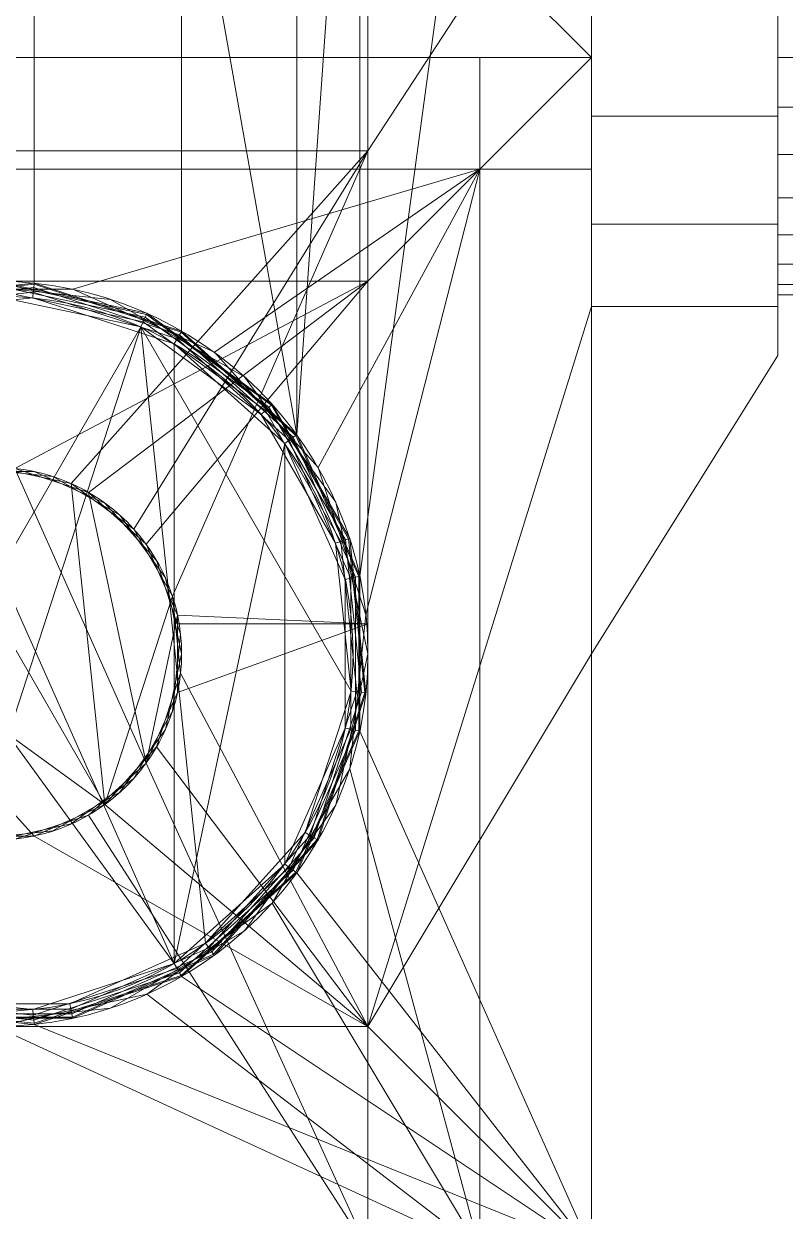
# Model space of a CAD drawing. Header units: millimetres. Extents: x -7.6 to 23.6, y 0 to 40.
# Drawn here: x 12.19 to 17.3, y 24.26 to 32.23 of the extents above; entities that cross this region are included whole.
import ezdxf

# ---------------------------------------------------------------- set-up
doc = ezdxf.new("R2010")
doc.units = ezdxf.units.MM
doc.layers.add('1', color=7, linetype='CONTINUOUS', true_color=0xffffff)

msp = doc.modelspace()

# ---------------------------------------------------------------- linework, layer by layer
at = {"layer": '1', "color": 253, "linetype": 'CONTINUOUS', "lineweight": 13}
for p, q in [((16, 24, 3.2), (16, 40, 3.2)), ((16, 33.6703), (16, 30.3297)), ((11.0874, 31.375), (14.5, 31.375)), ((11.0874, 31.375, 2.2), (14.5, 31.375, 2.2)), ((14.5, 25.5), (14.5, 31.375)), ((14.5, 25.5, 2.2), (14.5, 31.375, 2.2)), ((14.5, 31.375, 2.2), (14.5, 31.375)), ((16, 28, 2.2), (16, 30.3297, 2.2)), ((16, 30.3297, 2.2), (17.25, 30.3297, 2.2)), ((16, 30.3297), (17.25, 30.3297)), ((17.25, 30.3297, 2.2), (17.25, 30, 2.2)), ((17.25, 30.3297), (17.25, 30)), ((17.25, 30, 2.2), (16, 28, 2.2)), ((17.25, 30), (16, 28)), ((17.25, 30, 2.2), (17.25, 30)), ((16, 24), (16, 28)), ((16, 28, 2.2), (16, 28)), ((1.5, 25.5), (14.5, 25.5)), ((1.5, 25.5, 2.2), (14.5, 25.5, 2.2)), ((14.5, 25.5, 2.2), (14.5, 25.5))]:
    msp.add_line(p, q, dxfattribs=at)
at = {"layer": '1', "color": 30, "linetype": 'CONTINUOUS', "lineweight": 13}
for p, q in [((16, 32, 9.6), (16, 40, 4.9812)), ((16, 32, 3.6), (16, 40, 3.6)), ((16, 32, 9.6), (0, 32, 9.6)), ((16, 32, 6.4), (0, 32, 6.4)), ((16, 32, 6.4), (0, 32, 6.4)), ((16, 32, 3.2), (0, 32, 3.2)), ((16, 32, 9.6), (8, 32, 9.6)), ((8, 32, 3.6), (16, 32, 3.6)), ((16, 32, 3.6), (16, 32, 9.6)), ((16, 0, 9.6), (16, 32, 9.6)), ((16, 32, 9.6), (16, 32, 6.4)), ((16, 0, 6.4), (16, 32, 6.4)), ((16, 0, 6.4), (16, 32, 6.4)), ((16, 32, 6.4), (16, 32, 3.2)), ((16, 0, 3.2), (16, 32, 3.2)), ((14.5, 30.5, 6.4), (1.5, 30.5, 6.4)), ((14.5, 30.5, 8.6), (1.5, 30.5, 8.6)), ((14.5, 30.5, 3.2), (1.5, 30.5, 3.2)), ((14.5, 30.5, 5.4), (1.5, 30.5, 5.4)), ((14.5, 1.5, 6.4), (14.5, 30.5, 6.4)), ((14.5, 30.5, 8.6), (14.5, 30.5, 6.4)), ((14.5, 1.5, 8.6), (14.5, 30.5, 8.6)), ((14.5, 1.5, 3.2), (14.5, 30.5, 3.2)), ((14.5, 30.5, 5.4), (14.5, 30.5, 3.2)), ((14.5, 1.5, 5.4), (14.5, 30.5, 5.4))]:
    msp.add_line(p, q, dxfattribs=at)
at = {"layer": '1', "color": 253, "linetype": 'CONTINUOUS', "lineweight": 13, "extrusion": (1, 0, 0)}
msp.add_circle((32, 1.1, 17.25), 1.6, dxfattribs=at)
at = {"layer": '1', "color": 253, "linetype": 'CONTINUOUS', "lineweight": 13}
for centre, radius in [((12, 28, 3.2), 2.5), ((12, 28, 5), 2.4), ((12, 28, 2.2), 1.25), ((12, 28, 3.75), 1.25)]:
    msp.add_circle(centre, radius, dxfattribs=at)
at = {"layer": '1', "color": 253, "linetype": 'CONTINUOUS', "lineweight": 13, "extrusion": (0, 0, -1)}
msp.add_circle((-12, 28, -4.9), 2.5, dxfattribs=at)
at = {"layer": '1', "color": 30, "linetype": 'CONTINUOUS', "lineweight": 13}
for centre, radius in [((12, 28, 9.6), 2.5), ((12, 28, 6.4), 2.5), ((12, 28, 11.4), 2.4), ((12, 28, 8.2), 2.4), ((12, 28, 8.6), 1.25), ((12, 28, 10.15), 1.25), ((12, 28, 5.4), 1.25), ((12, 28, 6.95), 1.25)]:
    msp.add_circle(centre, radius, dxfattribs=at)
at = {"layer": '1', "color": 30, "linetype": 'CONTINUOUS', "lineweight": 13, "extrusion": (0, 0, -1)}
for centre in [(-12, 28, -11.3), (-12, 28, -8.1)]:
    msp.add_circle(centre, 2.5, dxfattribs=at)
at = {"layer": '1', "color": 253, "linetype": 'CONTINUOUS', "lineweight": 13, "extrusion": (-1, -2.1684e-16, 0)}
for start, end in [(33.36701, 146.63299), (213.36701, 326.63299)]:
    msp.add_arc((-32, 1.1, -16), 2, start, end, dxfattribs=at)
at = {"layer": '1', "color": 253, "linetype": 'CONTINUOUS', "lineweight": 13, "extrusion": (-1, 0, 0)}
for start, end in [(213.36701, 326.63299), (33.36701, 146.63299)]:
    msp.add_arc((-32, 1.1, -17.25), 2, start, end, dxfattribs=at)
at = {"layer": '1', "color": 30, "linetype": 'CONTINUOUS', "lineweight": 13}
for points in [[(8, 32, 9.6), (16, 32, 9.6), (16, 40, 4.9812), (8, 40, 4.9812)], [(15.5, 32.5, 3.6), (15.5, 39.5, 3.6), (16, 40, 3.6), (16, 32, 3.6)], [(16, 32, 3.6), (16, 40, 3.6), (16, 40, 4.9812), (16, 32, 9.6)], [(16, 32, 3.6), (8, 32, 3.6), (8.5, 32.5, 3.6), (15.5, 32.5, 3.6)], [(14.5, 30.5, 6.4), (1.5, 30.5, 6.4), (0, 32, 6.4), (16, 32, 6.4)], [(0, 32, 6.4), (0, 32, 9.6), (16, 32, 9.6), (16, 32, 6.4)], [(14.5, 30.5, 3.2), (1.5, 30.5, 3.2), (0, 32, 3.2), (16, 32, 3.2)], [(0, 32, 3.2), (0, 32, 6.4), (16, 32, 6.4), (16, 32, 3.2)], [(16, 32, 3.6), (16, 32, 9.6), (8, 32, 9.6), (8, 32, 3.6)], [(8, 31.25, 9.6), (15.25, 31.25, 9.6), (15.25, 32, 9.6), (8, 32, 9.6)], [(8, 31.25, 6.4), (15.25, 31.25, 6.4), (15.25, 32, 6.4), (8, 32, 6.4)], [(16, 32, 6.4), (16, 0, 6.4), (14.5, 1.5, 6.4), (14.5, 30.5, 6.4)], [(16, 32, 3.2), (16, 0, 3.2), (14.5, 1.5, 3.2), (14.5, 30.5, 3.2)], [(15.25, 31.25, 9.6), (16, 31.25, 9.6), (16, 32, 9.6), (15.25, 32, 9.6)], [(15.25, 31.25, 6.4), (16, 31.25, 6.4), (16, 32, 6.4), (15.25, 32, 6.4)], [(16, 32, 6.4), (16, 32, 9.6), (16, 0, 9.6), (16, 0, 6.4)], [(16, 32, 3.2), (16, 32, 6.4), (16, 0, 6.4), (16, 0, 3.2)], [(15.25, 31.25, 9.6), (8, 31.25, 9.6), (11.4802, 30.4454, 9.6), (12.5198, 30.4454, 9.6)], [(15.25, 31.25, 6.4), (8, 31.25, 6.4), (11.4802, 30.4454, 6.4), (12.5198, 30.4454, 6.4)], [(12.5198, 30.4454, 9.6), (13.4695, 30.0225, 9.6), (15.25, 31.25, 9.6)], [(12.5198, 30.4454, 6.4), (13.4695, 30.0225, 6.4), (15.25, 31.25, 6.4)], [(15.25, 31.25, 9.6), (13.4695, 30.0225, 9.6), (14.1651, 29.25, 9.6)], [(15.25, 31.25, 6.4), (13.4695, 30.0225, 6.4), (14.1651, 29.25, 6.4)], [(14.1651, 29.25, 9.6), (14.4863, 28.2613, 9.6), (15.25, 31.25, 9.6)], [(14.1651, 29.25, 6.4), (14.4863, 28.2613, 6.4), (15.25, 31.25, 6.4)], [(15.25, 24, 9.6), (15.25, 31.25, 9.6), (14.4863, 28.2613, 9.6), (14.3776, 27.2275, 9.6)], [(15.25, 24, 6.4), (15.25, 31.25, 6.4), (14.4863, 28.2613, 6.4), (14.3776, 27.2275, 6.4)], [(15.25, 24, 9.6), (16, 24, 9.6), (16, 31.25, 9.6), (15.25, 31.25, 9.6)], [(15.25, 24, 6.4), (16, 24, 6.4), (16, 31.25, 6.4), (15.25, 31.25, 6.4)], [(14.5, 30.5, 6.4), (14.5, 30.5, 8.6), (1.5, 30.5, 8.6), (1.5, 30.5, 6.4)], [(14.5, 30.5, 3.2), (14.5, 30.5, 5.4), (1.5, 30.5, 5.4), (1.5, 30.5, 3.2)], [(12.1307, 29.2432, 8.6), (11.6137, 29.1888, 8.6), (8, 30.5, 8.6), (14.5, 30.5, 8.6)], [(12.1307, 29.2432, 5.4), (11.6137, 29.1888, 5.4), (8, 30.5, 5.4), (14.5, 30.5, 5.4)], [(11.2298, 30.3704, 11.3383), (12.2605, 30.4787, 11.3383), (12.2613, 30.4863, 11.3), (11.2275, 30.3776, 11.3)], [(11.2298, 30.3704, 8.1383), (12.2605, 30.4787, 8.1383), (12.2613, 30.4863, 8.1), (11.2275, 30.3776, 8.1)], [(11.2365, 30.3498, 11.3707), (12.2583, 30.4572, 11.3707), (12.2605, 30.4787, 11.3383), (11.2298, 30.3704, 11.3383)], [(11.2365, 30.3498, 8.1707), (12.2583, 30.4572, 8.1707), (12.2605, 30.4787, 8.1383), (11.2298, 30.3704, 8.1383)], [(11.2465, 30.3189, 11.3924), (12.2549, 30.4249, 11.3924), (12.2583, 30.4572, 11.3707), (11.2365, 30.3498, 11.3707)], [(11.2465, 30.3189, 8.1924), (12.2549, 30.4249, 8.1924), (12.2583, 30.4572, 8.1707), (11.2365, 30.3498, 8.1707)], [(11.7387, 30.4863, 9.6), (11.7387, 30.4863, 11.3), (12.7725, 30.3776, 11.3), (12.7725, 30.3776, 9.6)], [(11.7387, 30.4863, 6.4), (11.7387, 30.4863, 8.1), (12.7725, 30.3776, 8.1), (12.7725, 30.3776, 6.4)], [(14.5, 30.5, 8.6), (12.625, 29.0825, 8.6), (12.1307, 29.2432, 8.6)], [(14.5, 30.5, 5.4), (12.625, 29.0825, 5.4), (12.1307, 29.2432, 5.4)], [(12.2549, 30.4249, 11.3924), (13.2191, 30.1116, 11.3924), (13.2354, 30.1397, 11.3707), (12.2583, 30.4572, 11.3707)], [(12.2549, 30.4249, 8.1924), (13.2191, 30.1116, 8.1924), (13.2354, 30.1397, 8.1707), (12.2583, 30.4572, 8.1707)], [(12.2583, 30.4572, 11.3707), (13.2354, 30.1397, 11.3707), (13.2462, 30.1585, 11.3383), (12.2605, 30.4787, 11.3383)], [(12.2583, 30.4572, 8.1707), (13.2354, 30.1397, 8.1707), (13.2462, 30.1585, 8.1383), (12.2605, 30.4787, 8.1383)], [(12.2605, 30.4787, 11.3383), (13.2462, 30.1585, 11.3383), (13.25, 30.1651, 11.3), (12.2613, 30.4863, 11.3)], [(12.2605, 30.4787, 8.1383), (13.2462, 30.1585, 8.1383), (13.25, 30.1651, 8.1), (12.2613, 30.4863, 8.1)], [(14.5, 30.5, 8.6), (13.0113, 28.7347, 8.6), (12.625, 29.0825, 8.6)], [(14.5, 30.5, 5.4), (13.0113, 28.7347, 5.4), (12.625, 29.0825, 5.4)], [(13.2227, 28.2599, 8.6), (13.0113, 28.7347, 8.6), (14.5, 30.5, 8.6), (14.5, 28.2, 8.6)], [(13.2227, 28.2599, 5.4), (13.0113, 28.7347, 5.4), (14.5, 30.5, 5.4), (14.5, 28.2, 5.4)], [(14.5, 1.5, 6.4), (14.5, 1.5, 8.6), (14.5, 30.5, 8.6), (14.5, 30.5, 6.4)], [(14.5, 1.5, 3.2), (14.5, 1.5, 5.4), (14.5, 30.5, 5.4), (14.5, 30.5, 3.2)], [(11.2584, 30.2825, 11.4), (12.2509, 30.3869, 11.4), (12.2549, 30.4249, 11.3924), (11.2465, 30.3189, 11.3924)], [(11.2584, 30.2825, 8.2), (12.2509, 30.3869, 8.2), (12.2549, 30.4249, 8.1924), (11.2465, 30.3189, 8.1924)], [(13.2, 25.9215, 11.4), (13.2, 30.0785, 11.4), (12.2509, 30.3869, 11.4), (11.2584, 30.2825, 11.4)], [(13.2, 25.9215, 8.2), (13.2, 30.0785, 8.2), (12.2509, 30.3869, 8.2), (11.2584, 30.2825, 8.2)], [(12.2509, 30.3869, 11.4), (13.2, 30.0785, 11.4), (13.2191, 30.1116, 11.3924), (12.2549, 30.4249, 11.3924)], [(12.2509, 30.3869, 8.2), (13.2, 30.0785, 8.2), (13.2191, 30.1116, 8.1924), (12.2549, 30.4249, 8.1924)], [(12.7725, 30.3776, 9.6), (12.7725, 30.3776, 11.3), (13.6728, 29.8579, 11.3), (13.6728, 29.8579, 9.6)], [(12.7725, 30.3776, 6.4), (12.7725, 30.3776, 8.1), (13.6728, 29.8579, 8.1), (13.6728, 29.8579, 6.4)], [(11.2584, 30.2825, 11.4), (10.3941, 29.7835, 11.4), (13.2, 25.9215, 11.4)], [(11.2584, 30.2825, 8.2), (10.3941, 29.7835, 8.2), (13.2, 25.9215, 8.2)], [(13.2191, 30.1116, 11.3924), (13.9726, 29.4332, 11.3924), (13.9988, 29.4522, 11.3707), (13.2354, 30.1397, 11.3707)], [(13.2191, 30.1116, 8.1924), (13.9726, 29.4332, 8.1924), (13.9988, 29.4522, 8.1707), (13.2354, 30.1397, 8.1707)], [(13.2354, 30.1397, 11.3707), (13.9988, 29.4522, 11.3707), (14.0164, 29.465, 11.3383), (13.2462, 30.1585, 11.3383)], [(13.2354, 30.1397, 8.1707), (13.9988, 29.4522, 8.1707), (14.0164, 29.465, 8.1383), (13.2462, 30.1585, 8.1383)], [(13.2462, 30.1585, 11.3383), (14.0164, 29.465, 11.3383), (14.0225, 29.4695, 11.3), (13.25, 30.1651, 11.3)], [(13.2462, 30.1585, 8.1383), (14.0164, 29.465, 8.1383), (14.0225, 29.4695, 8.1), (13.25, 30.1651, 8.1)], [(13.2, 30.0785, 11.4), (13.9416, 29.4107, 11.4), (13.9726, 29.4332, 11.3924), (13.2191, 30.1116, 11.3924)], [(13.2, 30.0785, 8.2), (13.9416, 29.4107, 8.2), (13.9726, 29.4332, 8.1924), (13.2191, 30.1116, 8.1924)], [(13.9416, 29.4107, 11.4), (13.2, 30.0785, 11.4), (13.2, 25.9215, 11.4)], [(13.9416, 29.4107, 8.2), (13.2, 30.0785, 8.2), (13.2, 25.9215, 8.2)], [(13.6728, 29.8579, 9.6), (13.6728, 29.8579, 11.3), (14.2839, 29.0168, 11.3), (14.2839, 29.0168, 9.6)], [(13.6728, 29.8579, 6.4), (13.6728, 29.8579, 8.1), (14.2839, 29.0168, 8.1), (14.2839, 29.0168, 6.4)], [(11.2584, 25.7175, 11.4), (12.2509, 25.6131, 11.4), (13.2, 25.9215, 11.4), (10.3941, 29.7835, 11.4)], [(11.2584, 25.7175, 8.2), (12.2509, 25.6131, 8.2), (13.2, 25.9215, 8.2), (10.3941, 29.7835, 8.2)], [(13.9416, 29.4107, 11.4), (13.2, 25.9215, 11.4), (13.9416, 26.5893, 11.4)], [(13.9416, 29.4107, 8.2), (13.2, 25.9215, 8.2), (13.9416, 26.5893, 8.2)], [(13.9416, 29.4107, 11.4), (14.3476, 28.499, 11.4), (14.385, 28.5069, 11.3924), (13.9726, 29.4332, 11.3924)], [(13.9416, 29.4107, 8.2), (14.3476, 28.499, 8.2), (14.385, 28.5069, 8.1924), (13.9726, 29.4332, 8.1924)], [(13.9416, 26.5893, 11.4), (14.3476, 27.501, 11.4), (14.3476, 28.499, 11.4), (13.9416, 29.4107, 11.4)], [(13.9416, 26.5893, 8.2), (14.3476, 27.501, 8.2), (14.3476, 28.499, 8.2), (13.9416, 29.4107, 8.2)], [(13.9726, 29.4332, 11.3924), (14.385, 28.5069, 11.3924), (14.4167, 28.5137, 11.3707), (13.9988, 29.4522, 11.3707)], [(13.9726, 29.4332, 8.1924), (14.385, 28.5069, 8.1924), (14.4167, 28.5137, 8.1707), (13.9988, 29.4522, 8.1707)], [(13.9988, 29.4522, 11.3707), (14.4167, 28.5137, 11.3707), (14.4379, 28.5182, 11.3383), (14.0164, 29.465, 11.3383)], [(13.9988, 29.4522, 8.1707), (14.4167, 28.5137, 8.1707), (14.4379, 28.5182, 8.1383), (14.0164, 29.465, 8.1383)], [(14.0164, 29.465, 11.3383), (14.4379, 28.5182, 11.3383), (14.4454, 28.5198, 11.3), (14.0225, 29.4695, 11.3)], [(14.0164, 29.465, 8.1383), (14.4379, 28.5182, 8.1383), (14.4454, 28.5198, 8.1), (14.0225, 29.4695, 8.1)], [(12.3863, 29.1888, 8.6), (12.3863, 29.1888, 10.15), (11.8693, 29.2432, 10.15), (11.8693, 29.2432, 8.6)], [(12.3863, 29.1888, 5.4), (12.3863, 29.1888, 6.95), (11.8693, 29.2432, 6.95), (11.8693, 29.2432, 5.4)], [(13.0113, 27.2653, 10.15), (12.1307, 29.2432, 10.15), (12.625, 29.0825, 10.15)], [(13.0113, 27.2653, 10.15), (12.625, 26.9175, 10.15), (12.1307, 26.7568, 10.15), (12.1307, 29.2432, 10.15)], [(13.0113, 27.2653, 6.95), (12.1307, 29.2432, 6.95), (12.625, 29.0825, 6.95)], [(13.0113, 27.2653, 6.95), (12.625, 26.9175, 6.95), (12.1307, 26.7568, 6.95), (12.1307, 29.2432, 6.95)], [(12.8364, 28.9289, 8.6), (12.8364, 28.9289, 10.15), (12.3863, 29.1888, 10.15), (12.3863, 29.1888, 8.6)], [(12.8364, 28.9289, 5.4), (12.8364, 28.9289, 6.95), (12.3863, 29.1888, 6.95), (12.3863, 29.1888, 5.4)], [(13.0113, 27.2653, 10.15), (12.625, 29.0825, 10.15), (13.0113, 28.7347, 10.15), (13.2227, 28.2599, 10.15)], [(13.0113, 27.2653, 6.95), (12.625, 29.0825, 6.95), (13.0113, 28.7347, 6.95), (13.2227, 28.2599, 6.95)], [(14.2839, 29.0168, 9.6), (14.2839, 29.0168, 11.3), (14.5, 28, 11.3), (14.5, 28, 9.6)], [(14.2839, 29.0168, 6.4), (14.2839, 29.0168, 8.1), (14.5, 28, 8.1), (14.5, 28, 6.4)], [(13.1419, 28.5084, 8.6), (13.1419, 28.5084, 10.15), (12.8364, 28.9289, 10.15), (12.8364, 28.9289, 8.6)], [(13.1419, 28.5084, 5.4), (13.1419, 28.5084, 6.95), (12.8364, 28.9289, 6.95), (12.8364, 28.9289, 5.4)], [(13.25, 28, 8.6), (13.25, 28, 10.15), (13.1419, 28.5084, 10.15), (13.1419, 28.5084, 8.6)], [(13.25, 28, 5.4), (13.25, 28, 6.95), (13.1419, 28.5084, 6.95), (13.1419, 28.5084, 5.4)], [(14.3476, 28.499, 11.4), (14.3476, 27.501, 11.4), (14.385, 27.4931, 11.3924), (14.385, 28.5069, 11.3924)], [(14.3476, 28.499, 8.2), (14.3476, 27.501, 8.2), (14.385, 27.4931, 8.1924), (14.385, 28.5069, 8.1924)], [(14.385, 28.5069, 11.3924), (14.385, 27.4931, 11.3924), (14.4167, 27.4863, 11.3707), (14.4167, 28.5137, 11.3707)], [(14.385, 28.5069, 8.1924), (14.385, 27.4931, 8.1924), (14.4167, 27.4863, 8.1707), (14.4167, 28.5137, 8.1707)], [(14.4167, 28.5137, 11.3707), (14.4167, 27.4863, 11.3707), (14.4379, 27.4818, 11.3383), (14.4379, 28.5182, 11.3383)], [(14.4167, 28.5137, 8.1707), (14.4167, 27.4863, 8.1707), (14.4379, 27.4818, 8.1383), (14.4379, 28.5182, 8.1383)], [(14.4379, 28.5182, 11.3383), (14.4379, 27.4818, 11.3383), (14.4454, 27.4802, 11.3), (14.4454, 28.5198, 11.3)], [(14.4379, 28.5182, 8.1383), (14.4379, 27.4818, 8.1383), (14.4454, 27.4802, 8.1), (14.4454, 28.5198, 8.1)], [(13.2227, 28.2599, 10.15), (13.2227, 27.7401, 10.15), (13.0113, 27.2653, 10.15)], [(13.2227, 28.2599, 6.95), (13.2227, 27.7401, 6.95), (13.0113, 27.2653, 6.95)], [(14.5, 28.2, 8.6), (13.2227, 28.2, 8.6), (13.2227, 28.2599, 8.6)], [(14.5, 28.2, 5.4), (13.2227, 28.2, 5.4), (13.2227, 28.2599, 5.4)], [(13.0113, 27.2653, 8.6), (13.2227, 27.7401, 8.6), (14.5, 28.2, 8.6), (14.5, 24, 8.6)], [(13.0113, 27.2653, 5.4), (13.2227, 27.7401, 5.4), (14.5, 28.2, 5.4), (14.5, 24, 5.4)], [(13.2227, 27.7401, 8.6), (13.2227, 28.2, 8.6), (14.5, 28.2, 8.6)], [(13.2227, 27.7401, 5.4), (13.2227, 28.2, 5.4), (14.5, 28.2, 5.4)], [(13.1419, 27.4916, 8.6), (13.1419, 27.4916, 10.15), (13.25, 28, 10.15), (13.25, 28, 8.6)], [(13.1419, 27.4916, 5.4), (13.1419, 27.4916, 6.95), (13.25, 28, 6.95), (13.25, 28, 5.4)], [(14.5, 28, 9.6), (14.5, 28, 11.3), (14.2839, 26.9832, 11.3), (14.2839, 26.9832, 9.6)], [(14.5, 28, 6.4), (14.5, 28, 8.1), (14.2839, 26.9832, 8.1), (14.2839, 26.9832, 6.4)], [(12.8364, 27.0711, 8.6), (12.8364, 27.0711, 10.15), (13.1419, 27.4916, 10.15), (13.1419, 27.4916, 8.6)], [(12.8364, 27.0711, 5.4), (12.8364, 27.0711, 6.95), (13.1419, 27.4916, 6.95), (13.1419, 27.4916, 5.4)], [(14.3476, 27.501, 11.4), (13.9416, 26.5893, 11.4), (13.9726, 26.5668, 11.3924), (14.385, 27.4931, 11.3924)], [(14.3476, 27.501, 8.2), (13.9416, 26.5893, 8.2), (13.9726, 26.5668, 8.1924), (14.385, 27.4931, 8.1924)], [(14.385, 27.4931, 11.3924), (13.9726, 26.5668, 11.3924), (13.9988, 26.5478, 11.3707), (14.4167, 27.4863, 11.3707)], [(14.385, 27.4931, 8.1924), (13.9726, 26.5668, 8.1924), (13.9988, 26.5478, 8.1707), (14.4167, 27.4863, 8.1707)], [(14.4167, 27.4863, 11.3707), (13.9988, 26.5478, 11.3707), (14.0164, 26.535, 11.3383), (14.4379, 27.4818, 11.3383)], [(14.4167, 27.4863, 8.1707), (13.9988, 26.5478, 8.1707), (14.0164, 26.535, 8.1383), (14.4379, 27.4818, 8.1383)], [(14.4379, 27.4818, 11.3383), (14.0164, 26.535, 11.3383), (14.0225, 26.5305, 11.3), (14.4454, 27.4802, 11.3)], [(14.4379, 27.4818, 8.1383), (14.0164, 26.535, 8.1383), (14.0225, 26.5305, 8.1), (14.4454, 27.4802, 8.1)], [(14.5, 24, 8.6), (12.625, 26.9175, 8.6), (13.0113, 27.2653, 8.6)], [(14.5, 24, 5.4), (12.625, 26.9175, 5.4), (13.0113, 27.2653, 5.4)], [(14.3776, 27.2275, 9.6), (13.8579, 26.3272, 9.6), (15.25, 24, 9.6)], [(14.3776, 27.2275, 6.4), (13.8579, 26.3272, 6.4), (15.25, 24, 6.4)], [(12.3863, 26.8112, 8.6), (12.3863, 26.8112, 10.15), (12.8364, 27.0711, 10.15), (12.8364, 27.0711, 8.6)], [(12.3863, 26.8112, 5.4), (12.3863, 26.8112, 6.95), (12.8364, 27.0711, 6.95), (12.8364, 27.0711, 5.4)], [(14.2839, 26.9832, 9.6), (14.2839, 26.9832, 11.3), (13.6728, 26.1421, 11.3), (13.6728, 26.1421, 9.6)], [(14.2839, 26.9832, 6.4), (14.2839, 26.9832, 8.1), (13.6728, 26.1421, 8.1), (13.6728, 26.1421, 6.4)], [(12.1307, 26.7568, 8.6), (12.625, 26.9175, 8.6), (14.5, 24, 8.6), (11.0812, 24, 8.6)], [(12.1307, 26.7568, 5.4), (12.625, 26.9175, 5.4), (14.5, 24, 5.4), (11.0812, 24, 5.4)], [(11.8693, 26.7568, 8.6), (11.8693, 26.7568, 10.15), (12.3863, 26.8112, 10.15), (12.3863, 26.8112, 8.6)], [(11.8693, 26.7568, 5.4), (11.8693, 26.7568, 6.95), (12.3863, 26.8112, 6.95), (12.3863, 26.8112, 5.4)], [(13.9416, 26.5893, 11.4), (13.2, 25.9215, 11.4), (13.2191, 25.8884, 11.3924), (13.9726, 26.5668, 11.3924)], [(13.9416, 26.5893, 8.2), (13.2, 25.9215, 8.2), (13.2191, 25.8884, 8.1924), (13.9726, 26.5668, 8.1924)], [(13.9726, 26.5668, 11.3924), (13.2191, 25.8884, 11.3924), (13.2354, 25.8603, 11.3707), (13.9988, 26.5478, 11.3707)], [(13.9726, 26.5668, 8.1924), (13.2191, 25.8884, 8.1924), (13.2354, 25.8603, 8.1707), (13.9988, 26.5478, 8.1707)], [(13.9988, 26.5478, 11.3707), (13.2354, 25.8603, 11.3707), (13.2462, 25.8415, 11.3383), (14.0164, 26.535, 11.3383)], [(13.9988, 26.5478, 8.1707), (13.2354, 25.8603, 8.1707), (13.2462, 25.8415, 8.1383), (14.0164, 26.535, 8.1383)], [(14.0164, 26.535, 11.3383), (13.2462, 25.8415, 11.3383), (13.25, 25.8349, 11.3), (14.0225, 26.5305, 11.3)], [(14.0164, 26.535, 8.1383), (13.2462, 25.8415, 8.1383), (13.25, 25.8349, 8.1), (14.0225, 26.5305, 8.1)], [(15.25, 24, 9.6), (13.8579, 26.3272, 9.6), (13.0168, 25.7161, 9.6)], [(15.25, 24, 6.4), (13.8579, 26.3272, 6.4), (13.0168, 25.7161, 6.4)], [(13.6728, 26.1421, 9.6), (13.6728, 26.1421, 11.3), (12.7725, 25.6224, 11.3), (12.7725, 25.6224, 9.6)], [(13.6728, 26.1421, 6.4), (13.6728, 26.1421, 8.1), (12.7725, 25.6224, 8.1), (12.7725, 25.6224, 6.4)], [(13.2, 25.9215, 11.4), (12.2509, 25.6131, 11.4), (12.2549, 25.5751, 11.3924), (13.2191, 25.8884, 11.3924)], [(13.2, 25.9215, 8.2), (12.2509, 25.6131, 8.2), (12.2549, 25.5751, 8.1924), (13.2191, 25.8884, 8.1924)], [(13.2191, 25.8884, 11.3924), (12.2549, 25.5751, 11.3924), (12.2583, 25.5428, 11.3707), (13.2354, 25.8603, 11.3707)], [(13.2191, 25.8884, 8.1924), (12.2549, 25.5751, 8.1924), (12.2583, 25.5428, 8.1707), (13.2354, 25.8603, 8.1707)], [(13.2354, 25.8603, 11.3707), (12.2583, 25.5428, 11.3707), (12.2605, 25.5213, 11.3383), (13.2462, 25.8415, 11.3383)], [(13.2354, 25.8603, 8.1707), (12.2583, 25.5428, 8.1707), (12.2605, 25.5213, 8.1383), (13.2462, 25.8415, 8.1383)], [(13.2462, 25.8415, 11.3383), (12.2605, 25.5213, 11.3383), (12.2613, 25.5137, 11.3), (13.25, 25.8349, 11.3)], [(13.2462, 25.8415, 8.1383), (12.2605, 25.5213, 8.1383), (12.2613, 25.5137, 8.1), (13.25, 25.8349, 8.1)], [(8, 24, 9.6), (15.25, 24, 9.6), (12, 25.5, 9.6), (10.9832, 25.7161, 9.6)], [(8, 24, 6.4), (15.25, 24, 6.4), (12, 25.5, 6.4), (10.9832, 25.7161, 6.4)], [(12.2549, 25.5751, 11.3924), (11.2465, 25.6811, 11.3924), (11.2365, 25.6502, 11.3707), (12.2583, 25.5428, 11.3707)], [(12.2549, 25.5751, 8.1924), (11.2465, 25.6811, 8.1924), (11.2365, 25.6502, 8.1707), (12.2583, 25.5428, 8.1707)], [(12.2509, 25.6131, 11.4), (11.2584, 25.7175, 11.4), (11.2465, 25.6811, 11.3924), (12.2549, 25.5751, 11.3924)], [(12.2509, 25.6131, 8.2), (11.2584, 25.7175, 8.2), (11.2465, 25.6811, 8.1924), (12.2549, 25.5751, 8.1924)], [(13.0168, 25.7161, 9.6), (12, 25.5, 9.6), (15.25, 24, 9.6)], [(13.0168, 25.7161, 6.4), (12, 25.5, 6.4), (15.25, 24, 6.4)], [(12.2605, 25.5213, 11.3383), (11.2298, 25.6296, 11.3383), (11.2275, 25.6224, 11.3), (12.2613, 25.5137, 11.3)], [(12.2605, 25.5213, 8.1383), (11.2298, 25.6296, 8.1383), (11.2275, 25.6224, 8.1), (12.2613, 25.5137, 8.1)], [(12.2583, 25.5428, 11.3707), (11.2365, 25.6502, 11.3707), (11.2298, 25.6296, 11.3383), (12.2605, 25.5213, 11.3383)], [(12.2583, 25.5428, 8.1707), (11.2365, 25.6502, 8.1707), (11.2298, 25.6296, 8.1383), (12.2605, 25.5213, 8.1383)], [(12.7725, 25.6224, 9.6), (12.7725, 25.6224, 11.3), (11.7387, 25.5137, 11.3), (11.7387, 25.5137, 9.6)], [(12.7725, 25.6224, 6.4), (12.7725, 25.6224, 8.1), (11.7387, 25.5137, 8.1), (11.7387, 25.5137, 6.4)]]:
    msp.add_3dface(points, dxfattribs=at)
at = {"layer": '1', "color": 253, "linetype": 'CONTINUOUS', "lineweight": 13}
for points in [[(16, 24, 3.2), (16, 40, 3.2), (14.4454, 28.5198, 3.2), (14.4454, 27.4802, 3.2)], [(14.4454, 35.4802, 3.2), (14.4454, 28.5198, 3.2), (16, 40, 3.2)], [(16, 40, 3.2), (16, 24, 3.2), (16, 31.6072, 3.061), (16, 32.3928, 3.061)], [(14.0225, 29.4695, 3.2), (14.4454, 35.4802, 3.2), (14.0225, 34.5305, 3.2)], [(14.0225, 29.4695, 3.2), (14.4454, 28.5198, 3.2), (14.4454, 35.4802, 3.2)], [(14.0225, 34.5305, 3.2), (13.25, 33.8349, 3.2), (14.0225, 29.4695, 3.2)], [(13.25, 33.8349, 3.2), (12.2613, 33.5137, 3.2), (12.2613, 30.4863, 3.2), (13.25, 30.1651, 3.2)], [(13.25, 30.1651, 3.2), (14.0225, 29.4695, 3.2), (13.25, 33.8349, 3.2)], [(12.2613, 33.5137, 3.2), (11.2275, 33.6224, 3.2), (11.2275, 30.3776, 3.2), (12.2613, 30.4863, 3.2)], [(16, 33.6703), (14.5, 31.375), (14.5, 32.625)], [(16, 33.6703), (16, 30.3297), (14.5, 25.5), (14.5, 31.375)], [(16, 30.3297), (16, 33.6703), (16, 33.1178, -0.5585), (16, 32.3928, -0.861)], [(17.25, 33.1178, 2.7585), (17.25, 32.3928, 3.061), (17.25, 32, 2.7), (17.25, 32.6508, 2.5617)], [(11.0874, 32.625), (14.5, 32.625), (14.5, 31.375), (11.0874, 31.375)], [(17.25, 32.6508, -0.3617), (22.25, 32.6508, -0.3617), (22.25, 32, -0.5), (17.25, 32, -0.5)], [(17.25, 32.3928, 3.061), (16, 32.3928, 3.061), (16, 31.6072, 3.061), (17.25, 31.6072, 3.061)], [(16, 32.3928, -0.861), (16, 31.6072, -0.861), (16, 30.8822, -0.5585), (16, 30.3297)], [(17.25, 31.6072, -0.861), (16, 31.6072, -0.861), (16, 32.3928, -0.861), (17.25, 32.3928, -0.861)], [(17.25, 32, 2.7), (17.25, 32.3928, 3.061), (17.25, 31.6072, 3.061)], [(17.25, 31.6072, -0.861), (17.25, 32.3928, -0.861), (17.25, 32.3327, -0.465), (17.25, 31.6673, -0.465)], [(17.25, 31.6673, 2.665), (22.25, 31.6673, 2.665), (22.25, 32.3327, 2.665), (17.25, 32.3327, 2.665)], [(17.25, 31.6072, 3.061), (17.25, 30.8822, 2.7585), (17.25, 31.3492, 2.5617), (17.25, 32, 2.7)], [(17.25, 32, -0.5), (22.25, 32, -0.5), (22.25, 31.3492, -0.3617), (17.25, 31.3492, -0.3617)], [(17.25, 30.8822, -0.5585), (17.25, 31.6072, -0.861), (17.25, 31.6673, -0.465), (17.25, 31.0595, -0.1944)], [(17.25, 31.0595, 2.3944), (22.25, 31.0595, 2.3944), (22.25, 31.6673, 2.665), (17.25, 31.6673, 2.665)], [(16, 24, 3.2), (16, 30.8822, 2.7585), (16, 31.6072, 3.061)], [(17.25, 31.6072, 3.061), (16, 31.6072, 3.061), (16, 30.8822, 2.7585), (17.25, 30.8822, 2.7585)], [(17.25, 30.8822, -0.5585), (16, 30.8822, -0.5585), (16, 31.6072, -0.861), (17.25, 31.6072, -0.861)], [(12.5084, 29.1419, 2.2), (12, 29.25, 2.2), (11.0874, 31.375, 2.2), (14.5, 31.375, 2.2)], [(11.0874, 31.375, 2.2), (11.0874, 31.375), (14.5, 31.375), (14.5, 31.375, 2.2)], [(14.5, 31.375, 2.2), (12.9289, 28.8364, 2.2), (12.5084, 29.1419, 2.2)], [(13.1888, 28.3863, 2.2), (12.9289, 28.8364, 2.2), (14.5, 31.375, 2.2)], [(14.5, 31.375, 2.2), (14.5, 25.5, 2.2), (13.2432, 27.8693, 2.2), (13.1888, 28.3863, 2.2)], [(14.5, 31.375, 2.2), (14.5, 31.375), (14.5, 25.5), (14.5, 25.5, 2.2)], [(17.25, 30.811, 2.1706), (17.25, 31.3492, 2.5617), (17.25, 30.8822, 2.7585), (17.25, 30.3297, 2.2)], [(17.25, 31.3492, -0.3617), (22.25, 31.3492, -0.3617), (22.25, 30.811, 0.0294), (17.25, 30.811, 0.0294)], [(17.25, 31.0595, -0.1944), (17.25, 30.6144, 0.3), (17.25, 30.3297), (17.25, 30.8822, -0.5585)], [(17.25, 30.6144, 1.9), (22.25, 30.6144, 1.9), (22.25, 31.0595, 2.3944), (17.25, 31.0595, 2.3944)], [(16, 24, 3.2), (16, 28, 2.2), (16, 30.3297, 2.2), (16, 30.8822, 2.7585)], [(17.25, 30.8822, 2.7585), (16, 30.8822, 2.7585), (16, 30.3297, 2.2), (17.25, 30.3297, 2.2)], [(17.25, 30.3297), (16, 30.3297), (16, 30.8822, -0.5585), (17.25, 30.8822, -0.5585)], [(17.25, 30.3297, 2.2), (17.25, 30.4783, 1.5944), (17.25, 30.811, 2.1706)], [(17.25, 30.811, 0.0294), (22.25, 30.811, 0.0294), (22.25, 30.4783, 0.6056), (17.25, 30.4783, 0.6056)], [(17.25, 30.6144, 0.3), (17.25, 30.4088, 0.9328), (17.25, 30.3297)], [(17.25, 30.4088, 1.2672), (22.25, 30.4088, 1.2672), (22.25, 30.6144, 1.9), (17.25, 30.6144, 1.9)], [(11.4802, 30.4454, 3.2), (11.4802, 30.4454, 4.9), (12.5198, 30.4454, 4.9), (12.5198, 30.4454, 3.2)], [(12, 30.4924, 4.9383), (13.0137, 30.2769, 4.9383), (13.0168, 30.2839, 4.9), (12, 30.5, 4.9)], [(12, 30.4707, 4.9707), (13.0049, 30.2571, 4.9707), (13.0137, 30.2769, 4.9383), (12, 30.4924, 4.9383)], [(12, 30.4383, 4.9924), (12.9917, 30.2275, 4.9924), (13.0049, 30.2571, 4.9707), (12, 30.4707, 4.9707)], [(12, 30.4, 5), (12.9762, 30.1925, 5), (12.9917, 30.2275, 4.9924), (12, 30.4383, 4.9924)], [(12.5198, 30.4454, 3.2), (12.5198, 30.4454, 4.9), (13.4695, 30.0225, 4.9), (13.4695, 30.0225, 3.2)], [(17.25, 30.4088, 0.9328), (17.25, 30.4783, 1.5944), (17.25, 30.3297, 2.2), (17.25, 30, 2.2)], [(17.25, 30.4783, 0.6056), (22.25, 30.4783, 0.6056), (22.25, 30.4088, 1.2672), (17.25, 30.4088, 1.2672)], [(10.5893, 26.0584, 5), (12.9762, 30.1925, 5), (12, 30.4, 5)], [(17.25, 30, 2.2), (17.25, 30), (17.25, 30.3297), (17.25, 30.4088, 0.9328)], [(13.0049, 30.2571, 4.9707), (13.8361, 29.6532, 4.9707), (13.8522, 29.6677, 4.9383), (13.0137, 30.2769, 4.9383)], [(13.0137, 30.2769, 4.9383), (13.8522, 29.6677, 4.9383), (13.8579, 29.6728, 4.9), (13.0168, 30.2839, 4.9)], [(14.5, 25.5), (16, 30.3297), (16, 28)], [(16, 30.3297), (17.25, 30.3297), (17.25, 30), (16, 28)], [(16, 30.3297, 2.2), (16, 28, 2.2), (17.25, 30, 2.2), (17.25, 30.3297, 2.2)], [(12.9762, 30.1925, 5), (13.7835, 29.6059, 5), (13.812, 29.6315, 4.9924), (12.9917, 30.2275, 4.9924)], [(12.9917, 30.2275, 4.9924), (13.812, 29.6315, 4.9924), (13.8361, 29.6532, 4.9707), (13.0049, 30.2571, 4.9707)], [(12.9762, 30.1925, 5), (10.5893, 26.0584, 5), (11.501, 25.6524, 5)], [(11.501, 25.6524, 5), (12.499, 25.6524, 5), (13.4107, 26.0584, 5), (12.9762, 30.1925, 5)], [(12.9762, 30.1925, 5), (13.4107, 26.0584, 5), (14.0785, 26.8, 5), (14.3869, 27.7491, 5)], [(14.3869, 27.7491, 5), (14.2825, 28.7416, 5), (13.7835, 29.6059, 5), (12.9762, 30.1925, 5)], [(13.4695, 30.0225, 3.2), (13.4695, 30.0225, 4.9), (14.1651, 29.25, 4.9), (14.1651, 29.25, 3.2)], [(17.25, 30), (17.25, 30, 2.2), (16, 28, 2.2), (16, 28)], [(13.812, 29.6315, 4.9924), (14.3189, 28.7535, 4.9924), (14.3498, 28.7635, 4.9707), (13.8361, 29.6532, 4.9707)], [(13.8361, 29.6532, 4.9707), (14.3498, 28.7635, 4.9707), (14.3704, 28.7702, 4.9383), (13.8522, 29.6677, 4.9383)], [(13.8522, 29.6677, 4.9383), (14.3704, 28.7702, 4.9383), (14.3776, 28.7725, 4.9), (13.8579, 29.6728, 4.9)], [(13.7835, 29.6059, 5), (14.2825, 28.7416, 5), (14.3189, 28.7535, 4.9924), (13.812, 29.6315, 4.9924)], [(12.7347, 26.9887, 3.75), (11.4916, 29.1419, 3.75), (12, 29.25, 3.75), (12.5084, 29.1419, 3.75)], [(14.1651, 29.25, 3.2), (14.1651, 29.25, 4.9), (14.4863, 28.2613, 4.9), (14.4863, 28.2613, 3.2)], [(12.2599, 29.2227, 2.2), (12.2599, 29.2227, 3.75), (11.7401, 29.2227, 3.75), (11.7401, 29.2227, 2.2)], [(12.7347, 29.0113, 2.2), (12.7347, 29.0113, 3.75), (12.2599, 29.2227, 3.75), (12.2599, 29.2227, 2.2)], [(10.8112, 28.3863, 3.75), (11.0711, 28.8364, 3.75), (11.4916, 29.1419, 3.75), (12.7347, 26.9887, 3.75)], [(12.7347, 26.9887, 3.75), (12.5084, 29.1419, 3.75), (12.9289, 28.8364, 3.75), (13.1888, 28.3863, 3.75)], [(13.0825, 28.625, 2.2), (13.0825, 28.625, 3.75), (12.7347, 29.0113, 3.75), (12.7347, 29.0113, 2.2)], [(14.3189, 28.7535, 4.9924), (14.4249, 27.7451, 4.9924), (14.4572, 27.7417, 4.9707), (14.3498, 28.7635, 4.9707)], [(14.3498, 28.7635, 4.9707), (14.4572, 27.7417, 4.9707), (14.4787, 27.7395, 4.9383), (14.3704, 28.7702, 4.9383)], [(14.3704, 28.7702, 4.9383), (14.4787, 27.7395, 4.9383), (14.4863, 27.7387, 4.9), (14.3776, 28.7725, 4.9)], [(14.2825, 28.7416, 5), (14.3869, 27.7491, 5), (14.4249, 27.7451, 4.9924), (14.3189, 28.7535, 4.9924)], [(13.2432, 28.1307, 2.2), (13.2432, 28.1307, 3.75), (13.0825, 28.625, 3.75), (13.0825, 28.625, 2.2)], [(10.8112, 28.3863, 3.75), (12.2599, 26.7773, 3.75), (11.7401, 26.7773, 3.75)], [(10.8112, 28.3863, 3.75), (12.7347, 26.9887, 3.75), (12.2599, 26.7773, 3.75)], [(13.1888, 28.3863, 3.75), (13.2432, 27.8693, 3.75), (13.0825, 27.375, 3.75), (12.7347, 26.9887, 3.75)], [(14.4863, 28.2613, 3.2), (14.4863, 28.2613, 4.9), (14.3776, 27.2275, 4.9), (14.3776, 27.2275, 3.2)], [(13.1888, 27.6137, 2.2), (13.1888, 27.6137, 3.75), (13.2432, 28.1307, 3.75), (13.2432, 28.1307, 2.2)], [(16, 28), (16, 24), (14.5, 25.5)], [(16, 24, 3.2), (16, 24), (16, 28), (16, 28, 2.2)], [(14.5, 25.5, 2.2), (13.0825, 27.375, 2.2), (13.2432, 27.8693, 2.2)], [(14.3869, 27.7491, 5), (14.0785, 26.8, 5), (14.1116, 26.7809, 4.9924), (14.4249, 27.7451, 4.9924)], [(14.4249, 27.7451, 4.9924), (14.1116, 26.7809, 4.9924), (14.1397, 26.7646, 4.9707), (14.4572, 27.7417, 4.9707)], [(14.4572, 27.7417, 4.9707), (14.1397, 26.7646, 4.9707), (14.1585, 26.7538, 4.9383), (14.4787, 27.7395, 4.9383)], [(14.4787, 27.7395, 4.9383), (14.1585, 26.7538, 4.9383), (14.1651, 26.75, 4.9), (14.4863, 27.7387, 4.9)], [(12.9289, 27.1636, 2.2), (12.9289, 27.1636, 3.75), (13.1888, 27.6137, 3.75), (13.1888, 27.6137, 2.2)], [(14.4454, 27.4802, 3.2), (14.0225, 26.5305, 3.2), (16, 24, 3.2)], [(14.5, 25.5, 2.2), (12.7347, 26.9887, 2.2), (13.0825, 27.375, 2.2)], [(14.3776, 27.2275, 3.2), (14.3776, 27.2275, 4.9), (13.8579, 26.3272, 4.9), (13.8579, 26.3272, 3.2)], [(12.5084, 26.8581, 2.2), (12.5084, 26.8581, 3.75), (12.9289, 27.1636, 3.75), (12.9289, 27.1636, 2.2)], [(12.2599, 26.7773, 2.2), (12.7347, 26.9887, 2.2), (14.5, 25.5, 2.2)], [(12, 26.75, 2.2), (12, 26.75, 3.75), (12.5084, 26.8581, 3.75), (12.5084, 26.8581, 2.2)], [(14.5, 25.5, 2.2), (1.5, 25.5, 2.2), (11.7401, 26.7773, 2.2), (12.2599, 26.7773, 2.2)], [(14.0785, 26.8, 5), (13.4107, 26.0584, 5), (13.4332, 26.0274, 4.9924), (14.1116, 26.7809, 4.9924)], [(14.1116, 26.7809, 4.9924), (13.4332, 26.0274, 4.9924), (13.4522, 26.0012, 4.9707), (14.1397, 26.7646, 4.9707)], [(14.1397, 26.7646, 4.9707), (13.4522, 26.0012, 4.9707), (13.465, 25.9836, 4.9383), (14.1585, 26.7538, 4.9383)], [(14.1585, 26.7538, 4.9383), (13.465, 25.9836, 4.9383), (13.4695, 25.9775, 4.9), (14.1651, 26.75, 4.9)], [(16, 24, 3.2), (14.0225, 26.5305, 3.2), (13.25, 25.8349, 3.2)], [(13.8579, 26.3272, 3.2), (13.8579, 26.3272, 4.9), (13.0168, 25.7161, 4.9), (13.0168, 25.7161, 3.2)], [(13.4107, 26.0584, 5), (12.499, 25.6524, 5), (12.5069, 25.615, 4.9924), (13.4332, 26.0274, 4.9924)], [(13.4332, 26.0274, 4.9924), (12.5069, 25.615, 4.9924), (12.5137, 25.5833, 4.9707), (13.4522, 26.0012, 4.9707)], [(13.4522, 26.0012, 4.9707), (12.5137, 25.5833, 4.9707), (12.5182, 25.5621, 4.9383), (13.465, 25.9836, 4.9383)], [(13.465, 25.9836, 4.9383), (12.5182, 25.5621, 4.9383), (12.5198, 25.5546, 4.9), (13.4695, 25.9775, 4.9)], [(16, 24, 3.2), (13.25, 25.8349, 3.2), (12.2613, 25.5137, 3.2)], [(13.0168, 25.7161, 3.2), (13.0168, 25.7161, 4.9), (12, 25.5, 4.9), (12, 25.5, 3.2)], [(12.2613, 25.5137, 3.2), (11.2275, 25.6224, 3.2), (0, 24, 3.2), (16, 24, 3.2)], [(12.5137, 25.5833, 4.9707), (11.4863, 25.5833, 4.9707), (11.4818, 25.5621, 4.9383), (12.5182, 25.5621, 4.9383)], [(12.5069, 25.615, 4.9924), (11.4931, 25.615, 4.9924), (11.4863, 25.5833, 4.9707), (12.5137, 25.5833, 4.9707)], [(12.499, 25.6524, 5), (11.501, 25.6524, 5), (11.4931, 25.615, 4.9924), (12.5069, 25.615, 4.9924)], [(16, 24), (0, 24), (1.5, 25.5), (14.5, 25.5)], [(1.5, 25.5), (1.5, 25.5, 2.2), (14.5, 25.5, 2.2), (14.5, 25.5)], [(12.5182, 25.5621, 4.9383), (11.4818, 25.5621, 4.9383), (11.4802, 25.5546, 4.9), (12.5198, 25.5546, 4.9)]]:
    msp.add_3dface(points, dxfattribs=at)

doc.saveas('drawing.dxf')
